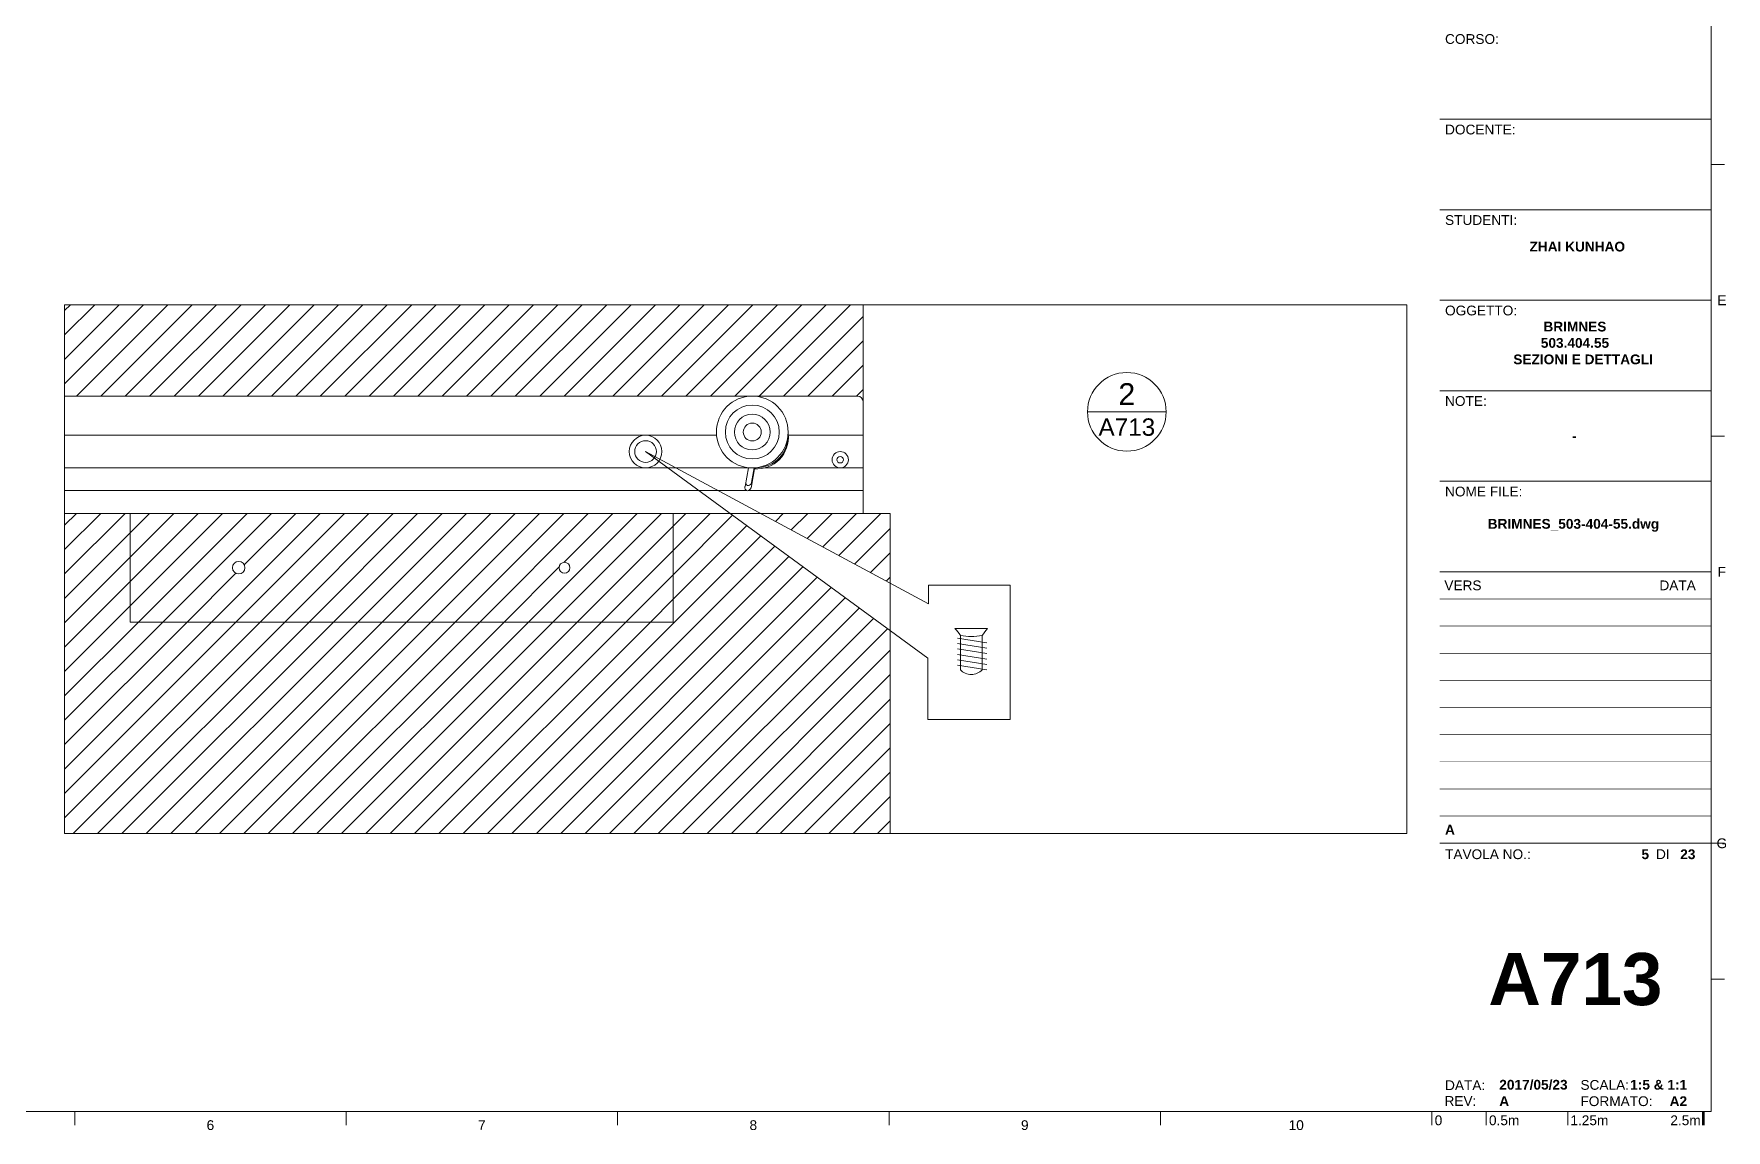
# Paper-space layout 'A713' of a CAD drawing. Header units: centimetres, sheet in millimetres. Extents: x 14 to 579, y 3 to 407.
# Drawn here: x 264.7 to 576.5, y 2.6 to 204.5 of the extents above; entities that cross this region are included whole.
import ezdxf
from ezdxf.enums import TextEntityAlignment as Align
from ezdxf.xclip import XClip

# ---------------------------------------------------------------- set-up
doc = ezdxf.new("R2010")
doc.units = ezdxf.units.CM
doc.header["$XCLIPFRAME"] = 2
for name, color, linetype, lineweight in [('A-ANNO-SYMB', 3, 'Continuous', 18), ('A-ELEV-MBE', 8, 'Continuous', 9), ('A-SECT-MCUT1', 7, 'Continuous', 13), ('G-ANNO-TEXT', 3, 'Continuous', 18), ('G-ANNO-TTLB', 3, 'Continuous', 18)]:
    doc.layers.add(name, color=color, linetype=linetype, lineweight=lineweight)
doc.styles.add('ARIAL', font='arial.ttf')
doc.styles.add('ARIAL-BOLD', font='arialbd.ttf')
doc.styles.add('E-ARIAL', font='arial.ttf')
doc.styles.get("Standard").update_dxf_attribs({"font": ''})
doc.styles.get('Standard').set_extended_font_data('@Microsoft YaHei')
pattern_1 = [(45, (4728.8776, -146.6368), (-2.245064, 2.245064), [])]
pattern_2 = [(45, (3493.503, -1023.683), (-2.245064, 2.245064), [])]

# ---------------------------------------------------------------- blocks, each defined once
blk = doc.blocks.new('666666')
at = {"layer": 'A-SECT-MCUT1'}
for p, q in [((1595.94, -2028.24), (1595.94, -2017.44)), ((1595.94, -2017.44), (1944.94, -2017.44)), ((1944.94, -2017.44), (1979.94, -2017.44)), ((1980.94, -2018.44), (1980.94, -2039.04)), ((1595.91, -2024.64), (1931.72, -2024.64)), ((1931.76, -2024.64), (1953.95, -2024.64)), ((1967.15, -2024.64), (1980.94, -2024.64)), ((1595.94, -2028.24), (1595.94, -2038.45)), ((1909.75, -2030.64), (1595.94, -2030.64)), ((1909.75, -2030.64), (1925.86, -2030.64)), ((1925.86, -2030.64), (1930.91, -2030.64)), ((1930.91, -2030.64), (1959.83, -2030.61)), ((1959.83, -2030.61), (1959.19, -2034.08)), ((1960.93, -2030.8), (1960.38, -2034.02)), ((1960.87, -2030.64), (1960.41, -2033.35)), ((1962.81, -2030.64), (1980.94, -2030.64)), ((1595.94, -2034.84), (1924.83, -2034.84)), ((1924.83, -2034.84), (1931.01, -2034.84)), ((1931.01, -2034.84), (1945.94, -2034.84)), ((1945.94, -2034.84), (1959.53, -2034.84)), ((1960.62, -2034.84), (1980.94, -2034.84)), ((1945.94, -2039.04), (1596.94, -2039.04)), ((1945.94, -2039.04), (1980.94, -2039.04))]:
    blk.add_line(p, q, dxfattribs=at)
for centre, radius in [((1960.53, -2024.04), 6.61), ((1960.53, -2024.04), 4.96), ((1960.53, -2024.04), 3.3), ((1960.53, -2024.04), 1.65), ((1616.36, -2027.64), 3), ((1616.36, -2027.64), 2), ((1940.88, -2027.64), 3), ((1940.88, -2027.64), 2), ((1976.73, -2029.14), 1.5), ((1976.73, -2029.14), 0.6)]:
    blk.add_circle(centre, radius, dxfattribs=at)
for centre, radius, start, end in [((1979.89, -2018.49), 1.06, 3.0023, 86.9977), ((1961.39, -2025.04), 5.78, 265.4688, 6.1147), ((1961.3, -2024.77), 5.84, 269.3505, 3.4179), ((1959.79, -2034.26), 0.633, 163.3493, 256.2303), ((1959.86, -2033.36), 0.552, 186.3998, 265.01), ((1959.5, -2034.01), 0.875, 279.04, 359.2449), ((1959.75, -2033.24), 0.67, 275.1761, 350.2173), ((1596.82, -2038.09), 0.948, 201.8355, 277.2621)]:
    blk.add_arc(centre, radius, start, end, dxfattribs=at)
blk = doc.blocks.new('6666666666666666666')
at = {"layer": 'A-ELEV-MBE'}
h = blk.add_hatch(dxfattribs=at)
h.set_pattern_fill('ANSI31', color=256)
h.set_pattern_definition(pattern_2)
h.paths.add_polyline_path([(6709.82, -1745.67), (6304.82, -1745.67), (6304.82, -1765.67), (6709.82, -1765.67)])
h = blk.add_hatch(dxfattribs=at)
h.set_pattern_fill('ANSI31', color=256)
h.set_pattern_definition(pattern_2)
h.paths.add_polyline_path([(6714.82, -1745.67), (6709.82, -1745.67), (6709.82, -2024.67), (6714.82, -2024.67)])
h = blk.add_hatch(dxfattribs=at)
h.set_pattern_fill('ANSI31', color=256)
h.set_pattern_definition(pattern_2)
h.paths.add_polyline_path([(6324.82, -1952.67), (6304.82, -1952.67), (6304.82, -1972.67), (6304.82, -2217.67), (6324.82, -2217.67)])
h = blk.add_hatch(dxfattribs=at)
h.set_pattern_fill('ANSI31', color=256)
h.set_pattern_definition(pattern_2)
h.paths.add_polyline_path([(6709.82, -1952.67), (6324.82, -1952.67), (6324.82, -1967.67), (6709.82, -1967.67)])
h = blk.add_hatch(dxfattribs=at)
h.set_pattern_fill('ANSI31', color=256)
h.set_pattern_definition(pattern_2)
h.paths.add_polyline_path([(6709.82, -1967.67), (6324.82, -1967.67), (6324.82, -2164.07), (6673.82, -2164.07), (6708.71, -2164.07, -0.414214), (6709.82, -2165.07)])
h.paths.add_polyline_path([(6349.33, -2011.56, -1), (6360.93, -2011.56, -1)], flags=16)
h.paths.add_polyline_path([(6358.73, -2012.34), (6351.53, -2012.34, -0.090986), (6351.53, -2010.74), (6358.73, -2010.74, -0.096555)], flags=0)
h.paths.add_polyline_path([(6360.93, -2140.67, -1), (6349.33, -2140.67, -1)], flags=16)
h.paths.add_polyline_path([(6358.73, -2139.85, -0.096555), (6358.73, -2141.45), (6351.53, -2141.45, -0.090986), (6351.53, -2139.85)], flags=0)
h.paths.add_polyline_path([(6696.32, -2011.49, -1), (6703.32, -2011.49, -1)], flags=16)
h.paths.add_polyline_path([(6703.32, -2140.04, -1), (6696.32, -2140.04, -1)], flags=16)
h = blk.add_hatch(dxfattribs=at)
h.set_pattern_fill('ANSI31', color=256)
h.set_pattern_definition(pattern_1)
h.paths.add_polyline_path([(6344.82, -2185.67), (6324.82, -2185.67), (6324.82, -2275.67), (6344.82, -2275.67)])
h.paths.add_polyline_path([(6333.67, -2209.15, -1), (6335.97, -2209.15, -1)], flags=16)
h.paths.add_polyline_path([(6335.82, -2263.67, -1), (6333.82, -2263.67, -1)], flags=16)
h = blk.add_hatch(dxfattribs=at)
h.set_pattern_fill('ANSI31', color=256)
h.set_pattern_definition(pattern_1)
h.paths.add_polyline_path([(6714.82, -2207.29), (6685.31, -2185.67), (6674.82, -2185.67), (6674.82, -2205.67), (6574.82, -2205.67), (6574.82, -2185.67), (6344.82, -2185.67), (6344.82, -2275.67), (6714.82, -2275.67)])
h = blk.add_hatch(dxfattribs=at)
h.set_pattern_fill('ANSI31', color=256)
h.set_pattern_definition(pattern_1)
h.paths.add_polyline_path([(6674.82, -2185.67), (6574.82, -2185.67), (6574.82, -2205.67), (6674.82, -2205.67)])
h.paths.add_polyline_path([(6593.67, -2195.67, -1), (6595.97, -2195.67, -1)], flags=16)
h.paths.add_polyline_path([(6655.82, -2195.67, -1), (6653.82, -2195.67, -1)], flags=16)
h = blk.add_hatch(dxfattribs=at)
h.set_pattern_fill('ANSI31', color=256)
h.set_pattern_definition(pattern_1)
h.paths.add_polyline_path([(6714.82, -2185.67), (6694.82, -2185.67), (6690.93, -2185.67), (6714.82, -2198.53)], flags=17)
for p, q in [((6714.82, -1745.67), (6304.82, -1745.67)), ((6304.82, -1745.67), (6304.82, -1765.67)), ((6709.82, -1745.67), (6709.82, -2185.67)), ((6714.82, -2024.67), (6714.82, -1745.67)), ((6304.82, -1765.67), (6709.82, -1765.67)), ((6324.82, -1765.67), (6324.82, -1952.67)), ((6304.82, -1952.67), (6304.82, -2217.67)), ((6304.82, -1952.67), (6304.82, -1972.67)), ((6304.82, -1952.67), (6709.82, -1952.67)), ((6324.82, -2275.67), (6324.82, -1952.67)), ((6324.82, -1967.67), (6709.82, -1967.67)), ((6290.82, -1972.67), (6282.16, -1987.67)), ((6304.82, -1972.67), (6290.82, -1972.67)), ((6294.82, -1980.67), (6286.29, -1995.67)), ((6304.82, -1980.67), (6294.82, -1980.67)), ((6282.16, -1987.67), (6286.29, -1995.67)), ((6714.82, -2024.67), (6709.82, -2024.67)), ((6324.82, -2185.67), (6714.82, -2185.67)), ((6344.82, -2185.67), (6344.82, -2275.67)), ((6574.82, -2205.67), (6574.82, -2185.67)), ((6674.82, -2185.67), (6674.82, -2205.67)), ((6714.82, -2185.67), (6694.82, -2185.67)), ((6714.82, -2275.67), (6714.82, -2185.67)), ((6674.82, -2205.67), (6574.82, -2205.67)), ((6304.82, -2217.67), (6324.82, -2217.67)), ((6324.82, -2275.67), (6714.82, -2275.67))]:
    blk.add_line(p, q, dxfattribs=at)
at = {"layer": 'A-SECT-MCUT1'}
for p, q in [((6342.62, -1789.88), (6335.42, -1789.88)), ((6335.42, -1791.48), (6342.62, -1791.48)), ((6692.02, -1789.88), (6699.22, -1789.88)), ((6699.22, -1791.48), (6692.02, -1791.48)), ((6358.73, -2010.74), (6351.53, -2010.74)), ((6351.53, -2012.34), (6358.73, -2012.34)), ((6358.73, -2139.85), (6351.53, -2139.85)), ((6351.53, -2141.45), (6358.73, -2141.45)), ((6669.76, -2174.27), (6721.84, -2202.31)), ((6721.73, -2212.35), (6669.76, -2174.27)), ((6688.67, -2181.47), (6689.5, -2181.47)), ((6674.82, -2185.67), (6674.82, -2185.67)), ((6721.84, -2202.31), (6721.84, -2198.88)), ((6721.84, -2198.88), (6736.91, -2198.88)), ((6736.91, -2198.88), (6736.91, -2223.64)), ((6726.74, -2206.86), (6732.74, -2206.86)), ((6727.21, -2208.64), (6732.63, -2209.49)), ((6727.21, -2209.64), (6732.63, -2210.49)), ((6727.74, -2208.16), (6727.74, -2214.46)), ((6731.74, -2208.16), (6731.74, -2214.46)), ((6721.73, -2223.64), (6721.73, -2212.35)), ((6727.21, -2210.64), (6732.63, -2211.49)), ((6727.21, -2211.64), (6732.63, -2212.49)), ((6727.21, -2212.64), (6732.63, -2213.49)), ((6727.21, -2213.64), (6732.63, -2214.49)), ((6736.91, -2223.64), (6721.73, -2223.64))]:
    blk.add_line(p, q, dxfattribs=at)
for centre, radius in [((6339.02, -1790.7), 5.8), ((6695.62, -1790.7), 5.8), ((6355.13, -2011.56), 5.8), ((6699.82, -2011.49), 3.5), ((6355.13, -2140.67), 5.8), ((6699.82, -2140.04), 3.5), ((6594.82, -2195.67), 1.15), ((6654.82, -2195.67), 1), ((6334.82, -2209.15), 1.15), ((6334.82, -2263.67), 1)]:
    blk.add_circle(centre, radius, dxfattribs=at)
for centre, radius, start, end in [((6339.78, -1790.68), 4.43, 169.6024, 190.3976), ((6338.51, -1790.68), 4.18, 348.9698, 11.0302), ((6696.12, -1790.68), 4.18, 168.9698, 191.0302), ((6694.86, -1790.68), 4.43, 349.6024, 10.3976), ((6355.89, -2011.54), 4.43, 169.6024, 190.3976), ((6354.63, -2011.54), 4.18, 348.9698, 11.0302), ((6355.89, -2140.65), 4.43, 169.6024, 190.3976), ((6354.63, -2140.65), 4.18, 348.9698, 11.0302), ((6721.7, -2211.77), 7.04, 30.8813, 44.2559), ((6741.43, -2214.58), 11.62, 138.3844, 146.4784), ((6729.74, -2198.07), 10.28, 258.7836, 281.2164), ((6729.74, -2212.66), 2.69, 221.9308, 318.0692)]:
    blk.add_arc(centre, radius, start, end, dxfattribs=at)
blk.add_blockref('666666', (4728.88, -146.64), dxfattribs=at)
blk = doc.blocks.new('DETAGLI')
at = {"layer": 'A-ANNO-SYMB', "linetype": 'Continuous'}
blk.add_line((486.66, 356.17), (504.76, 356.17), dxfattribs=at)
blk.add_circle((495.71, 356.17), 9.05, dxfattribs=at)
for tag, p in [('TAVOLA', (495.71, 362.76)), ('SEZIONE', (495.71, 354.67))]:
    blk.add_attdef(tag, text='', height=5, dxfattribs=at).set_placement(p, align=Align.TOP_CENTER)
blk = doc.blocks.new('*U37')
at = {"layer": 'G-ANNO-TTLB'}
for points, const_width in [([(0, -2.5), (0, 0)], 0.18), ([(10, 0), (10, -2.5)], 0.18), ([(25, 0), (25, -2.5)], 0.18), ([(50, 0), (50, -2.5)], 0.48)]:
    blk.add_lwpolyline(points, dxfattribs=dict(at, const_width=const_width))
at = {"layer": 'G-ANNO-TEXT', "style": 'E-ARIAL'}
blk.add_text('0', height=1.8, dxfattribs=at).set_placement((1.2, -0.7), align=Align.TOP_CENTER)
for s, p in [('0.5m', (10.5, -2.5)), ('1.25m', (25.5, -2.5))]:
    blk.add_text(s, height=1.8, dxfattribs=at).set_placement(p)
blk.add_text('2.5m', height=1.8, dxfattribs=at).set_placement((49.5, -2.5), align=Align.RIGHT)
blk = doc.blocks.new('BLOCK_TITLE')
at = {"layer": 'G-ANNO-TTLB'}
for points, const_width in [([(0, 183.33), (-50, 183.33)], 0.18), ([(0, 166.67), (-50, 166.67)], 0.18), ([(-50, 166.67), (0, 166.67)], 0.18), ([(-50, 150), (0, 150)], 0.18), ([(-50, 150), (0, 150)], 0.18), ([(-50, 150), (0, 150)], 0.18), ([(-50, 150), (0, 150)], 0.18), ([(-50, 133.33), (0, 133.33)], 0.18), ([(-50, 116.67), (0, 116.67)], 0.18), ([(-50, 116.67), (0, 116.67)], 0.18), ([(-50, 100), (0, 100)], 0.18), ([(-50, 95), (0, 95)], 0.12), ([(-50, 90), (0, 90)], 0.12), ([(-50, 85), (0, 85)], 0.12), ([(-50, 80), (0, 80)], 0.12), ([(-50, 75), (0, 75)], 0.12), ([(-50, 70), (0, 70)], 0.12), ([(-50, 65), (0, 65)], 0.12), ([(-50, 60), (0, 60)], 0.12), ([(-50, 55), (0, 55)], 0.12), ([(-50, 50), (0, 50)], 0.18), ([(-50, 50), (0, 50)], 0.18)]:
    blk.add_lwpolyline(points, dxfattribs=dict(at, const_width=const_width))
at = {"layer": 'G-ANNO-TTLB', "const_width": 0.18, "flags": 128}
blk.add_lwpolyline([(2.5, 50), (0, 50)], dxfattribs=at)
blk.add_lwpolyline([(2.5, 50), (0, 50)], dxfattribs=at)
at = {"layer": 'G-ANNO-TEXT', "style": 'ARIAL'}
for s, p in [('CORSO:', (-49, 199.02)), ('DOCENTE:', (-49, 182.35)), ('STUDENTI:', (-49, 165.68)), ('OGGETTO:', (-49, 149.02)), ('NOTE:', (-49, 132.35)), ('NOME FILE:', (-49, 115.68)), ('TAVOLA NO.:', (-49, 48.88))]:
    blk.add_text(s, height=1.8, dxfattribs=at).set_placement(p, align=Align.TOP_LEFT)
for s, p in [('VERS', (-49.13, 97.5)), ('DI', (-10.14, 47.99)), ('DATA:', (-49, 5.44)), ('SCALA:', (-24.06, 5.5)), ('REV:', (-49.1, 2.54)), ('FORMATO:', (-24.06, 2.5))]:
    blk.add_text(s, height=1.8, dxfattribs=at).set_placement(p, align=Align.MIDDLE_LEFT)
blk.add_text('DATA', height=1.8, dxfattribs=at).set_placement((-2.81, 97.5), align=Align.MIDDLE_RIGHT)
at = {"layer": 'G-ANNO-TEXT', "style": 'ARIAL-BOLD'}
for tag, p, height in [('PROJECT_TITLE_001', (-41.2, 228.22), 3.6), ('PROJECT_TITLE_002', (-36.08, 222.16), 3.6), ('PROJECT_TITLE_003', (-34.58, 216.1), 3.6), ('STUDENTS_001', (-30.84, 153.05), 1.8), ('DRAWING_TITLE_001', (-32.36, 142.66), 1.8), ('NOTES_001', (-25.17, 124.1), 1.8), ('FILENAME_001', (-39.07, 109.01), 1.8)]:
    blk.add_attdef(tag, p, '', height=height, dxfattribs=at)
at = {"layer": 'G-ANNO-TEXT', "style": 'ARIAL-BOLD', "flags": 2}
for tag, p in [('CLASS_001', (-38.72, 194.27)), ('CLASS_002', (-34.96, 191.24)), ('PROFESSOR_001', (-35.55, 175.36))]:
    blk.add_attdef(tag, p, '', height=1.8, dxfattribs=at)
at = {"layer": 'G-ANNO-TEXT', "style": 'ARIAL-BOLD'}
for tag, p in [('VERSION_9', (-49, 92.5)), ('VERSION_8', (-49, 87.5)), ('VERSION_7', (-49, 82.5)), ('VERSION_6', (-49, 77.5)), ('VERSION_5', (-49, 72.5)), ('VERSION_4', (-49, 67.5)), ('VERSION_3', (-49, 62.5)), ('VERSION_2', (-49, 57.5)), ('VERSION_1', (-49, 52.5)), ('SHEET_TOTAL', (-5.68, 47.98)), ('DATE', (-39.01, 5.53)), ('REV', (-39.01, 2.51))]:
    blk.add_attdef(tag, text='', height=1.8, dxfattribs=at).set_placement(p, align=Align.MIDDLE_LEFT)
for tag, p in [('DATA_9', (-2.81, 92.5)), ('DATA_8', (-2.81, 87.5)), ('DATA_7', (-2.81, 82.5)), ('DATA_6', (-2.81, 77.5)), ('DATA_5', (-2.81, 72.5)), ('DATA_4', (-2.81, 67.5)), ('DATA_3', (-2.81, 62.5)), ('DATA_2', (-2.81, 57.5)), ('DATA_1', (-2.81, 52.5)), ('SHEET_COPY', (-11.42, 47.98)), ('SCALE', (-4.42, 5.53))]:
    blk.add_attdef(tag, text='', height=1.8, dxfattribs=at).set_placement(p, align=Align.MIDDLE_RIGHT)
blk.add_attdef('SHEET', text='', height=9.6, dxfattribs=at).set_placement((-25, 25), align=Align.MIDDLE_CENTER)

psp = doc.layouts.new('A713')

# ---------------------------------------------------------------- linework, layer by layer
at = {"layer": 'G-ANNO-TTLB'}
for p, q in [((573.68, 6.02), (573.68, 404.44)), ((16.27, 6.02), (573.68, 6.02))]:
    psp.add_line(p, q, dxfattribs=at)
at = {"layer": 'G-ANNO-TTLB', "const_width": 0.18, "flags": 128}
for points in [[(576.18, 180.44), (573.68, 180.44)], [(576.18, 130.44), (573.68, 130.44)], [(576.18, 30.44), (573.68, 30.44)], [(272.27, 6.02), (272.27, 3.52)], [(322.27, 6.02), (322.27, 3.52)], [(372.27, 6.02), (372.27, 3.52)], [(422.27, 6.02), (422.27, 3.52)], [(472.27, 6.02), (472.27, 3.52)], [(522.27, 6.02), (522.27, 3.52)], [(572.27, 6.02), (572.27, 3.52)]]:
    psp.add_lwpolyline(points, dxfattribs=at)

# ---------------------------------------------------------------- block references
psp.add_blockref('*U37', (522.27, 6.02))
at = {"layer": 'A-ANNO-SYMB'}
ref = psp.add_blockref('6666666666666666666', (-6292.33, 2301.86), dxfattribs=at)
XClip(ref).set_block_clipping_path([(6562.7337740067, -2244.6244756434), (6809.9718748225, -2147.2407584389)])
ref = psp.add_blockref('DETAGLI', (69.5, -150.04), dxfattribs=dict(at, xscale=0.8, yscale=0.8, zscale=0.8))
ref.add_attrib('SEZIONE', 'A713', dxfattribs={"linetype": 'Continuous', "height": 3.2, "style": 'ARIAL'}).set_placement((466.07, 133.69), align=Align.TOP_CENTER)
ref.add_attrib('TAVOLA', '2', dxfattribs={"linetype": 'Continuous', "height": 4, "style": 'ARIAL'}).set_placement((466.07, 140.17), align=Align.TOP_CENTER)

# ---------------------------------------------------------------- texts
at = {"layer": 'G-ANNO-TEXT', "style": 'ARIAL'}
for s, p in [('E', (575.67, 155.44)), ('F', (575.67, 105.44)), ('G', (575.67, 55.44)), ('6', (297.27, 3.53)), ('7', (347.27, 3.53)), ('8', (397.27, 3.53)), ('9', (447.27, 3.53)), ('10', (497.27, 3.53))]:
    psp.add_text(s, height=1.8, dxfattribs=at).set_placement(p, align=Align.MIDDLE_CENTER)

# ---------------------------------------------------------------- next in the draw order: block references
ref = psp.add_blockref('BLOCK_TITLE', (573.68, 5.44))
ref.add_attrib('SHEET_COPY', '5', dxfattribs={"layer": 'G-ANNO-TEXT', "height": 1.8, "style": 'ARIAL-BOLD'}).set_placement((562.26, 53.42), align=Align.MIDDLE_RIGHT)
ref.add_attrib('SHEET_TOTAL', '23', dxfattribs={"layer": 'G-ANNO-TEXT', "height": 1.8, "style": 'ARIAL-BOLD'}).set_placement((568, 53.42), align=Align.MIDDLE_LEFT)
ref.add_attrib('SCALE', '1:5 & 1:1', dxfattribs={"layer": 'G-ANNO-TEXT', "height": 1.8, "style": 'ARIAL-BOLD'}).set_placement((569.27, 10.97), align=Align.MIDDLE_RIGHT)
ref.add_attrib('REV', 'A', dxfattribs={"layer": 'G-ANNO-TEXT', "height": 1.8, "style": 'ARIAL-BOLD'}).set_placement((534.67, 7.95), align=Align.MIDDLE_LEFT)
ref.add_attrib('DATE', '2017/05/23', dxfattribs={"layer": 'G-ANNO-TEXT', "height": 1.8, "style": 'ARIAL-BOLD'}).set_placement((534.67, 10.97), align=Align.MIDDLE_LEFT)
ref.add_attrib('SHEET', 'A713', dxfattribs={"layer": 'G-ANNO-TEXT', "height": 9.6, "style": 'ARIAL-BOLD'}).set_placement((548.68, 30.44), align=Align.MIDDLE_CENTER)
ref.add_attrib('VERSION_1', 'A', dxfattribs={"layer": 'G-ANNO-TEXT', "height": 1.8, "style": 'ARIAL-BOLD'}).set_placement((524.68, 57.94), align=Align.MIDDLE_LEFT)
ref.add_attrib('FILENAME_001', 'BRIMNES_503-404-55.dwg', (532.54, 113.37), dxfattribs={"layer": 'G-ANNO-TEXT', "height": 1.8, "style": 'ARIAL-BOLD'})
ref.add_attrib('NOTES_001', '-', (548.09, 129.54), dxfattribs={"layer": 'G-ANNO-TEXT', "height": 1.8, "style": 'ARIAL-BOLD'})
ref.add_attrib('DRAWING_TITLE_001', 'BRIMNES', (542.8, 149.7), dxfattribs={"layer": 'G-ANNO-TEXT', "height": 1.8, "style": 'ARIAL-BOLD'})
ref.add_attrib('STUDENTS_001', 'ZHAI KUNHAO', (540.24, 164.43), dxfattribs={"layer": 'G-ANNO-TEXT', "height": 1.8, "style": 'ARIAL-BOLD'})
ref.add_attrib('A1', 'A2', (566.05, 7.04), dxfattribs={"layer": 'G-ANNO-TEXT', "height": 1.8, "style": 'ARIAL-BOLD'})
ref.add_attrib('DRAWING_TITLE_002', '503.404.55', (542.32, 146.69), dxfattribs={"layer": 'G-ANNO-TEXT', "height": 1.8, "style": 'ARIAL-BOLD'})
ref.add_attrib('DRAWING_TITLE_003', '    SEZIONI E DETTAGLI', (534.46, 143.66), dxfattribs={"layer": 'G-ANNO-TEXT', "height": 1.8, "style": 'ARIAL-BOLD'})

doc.saveas('drawing.dxf')
